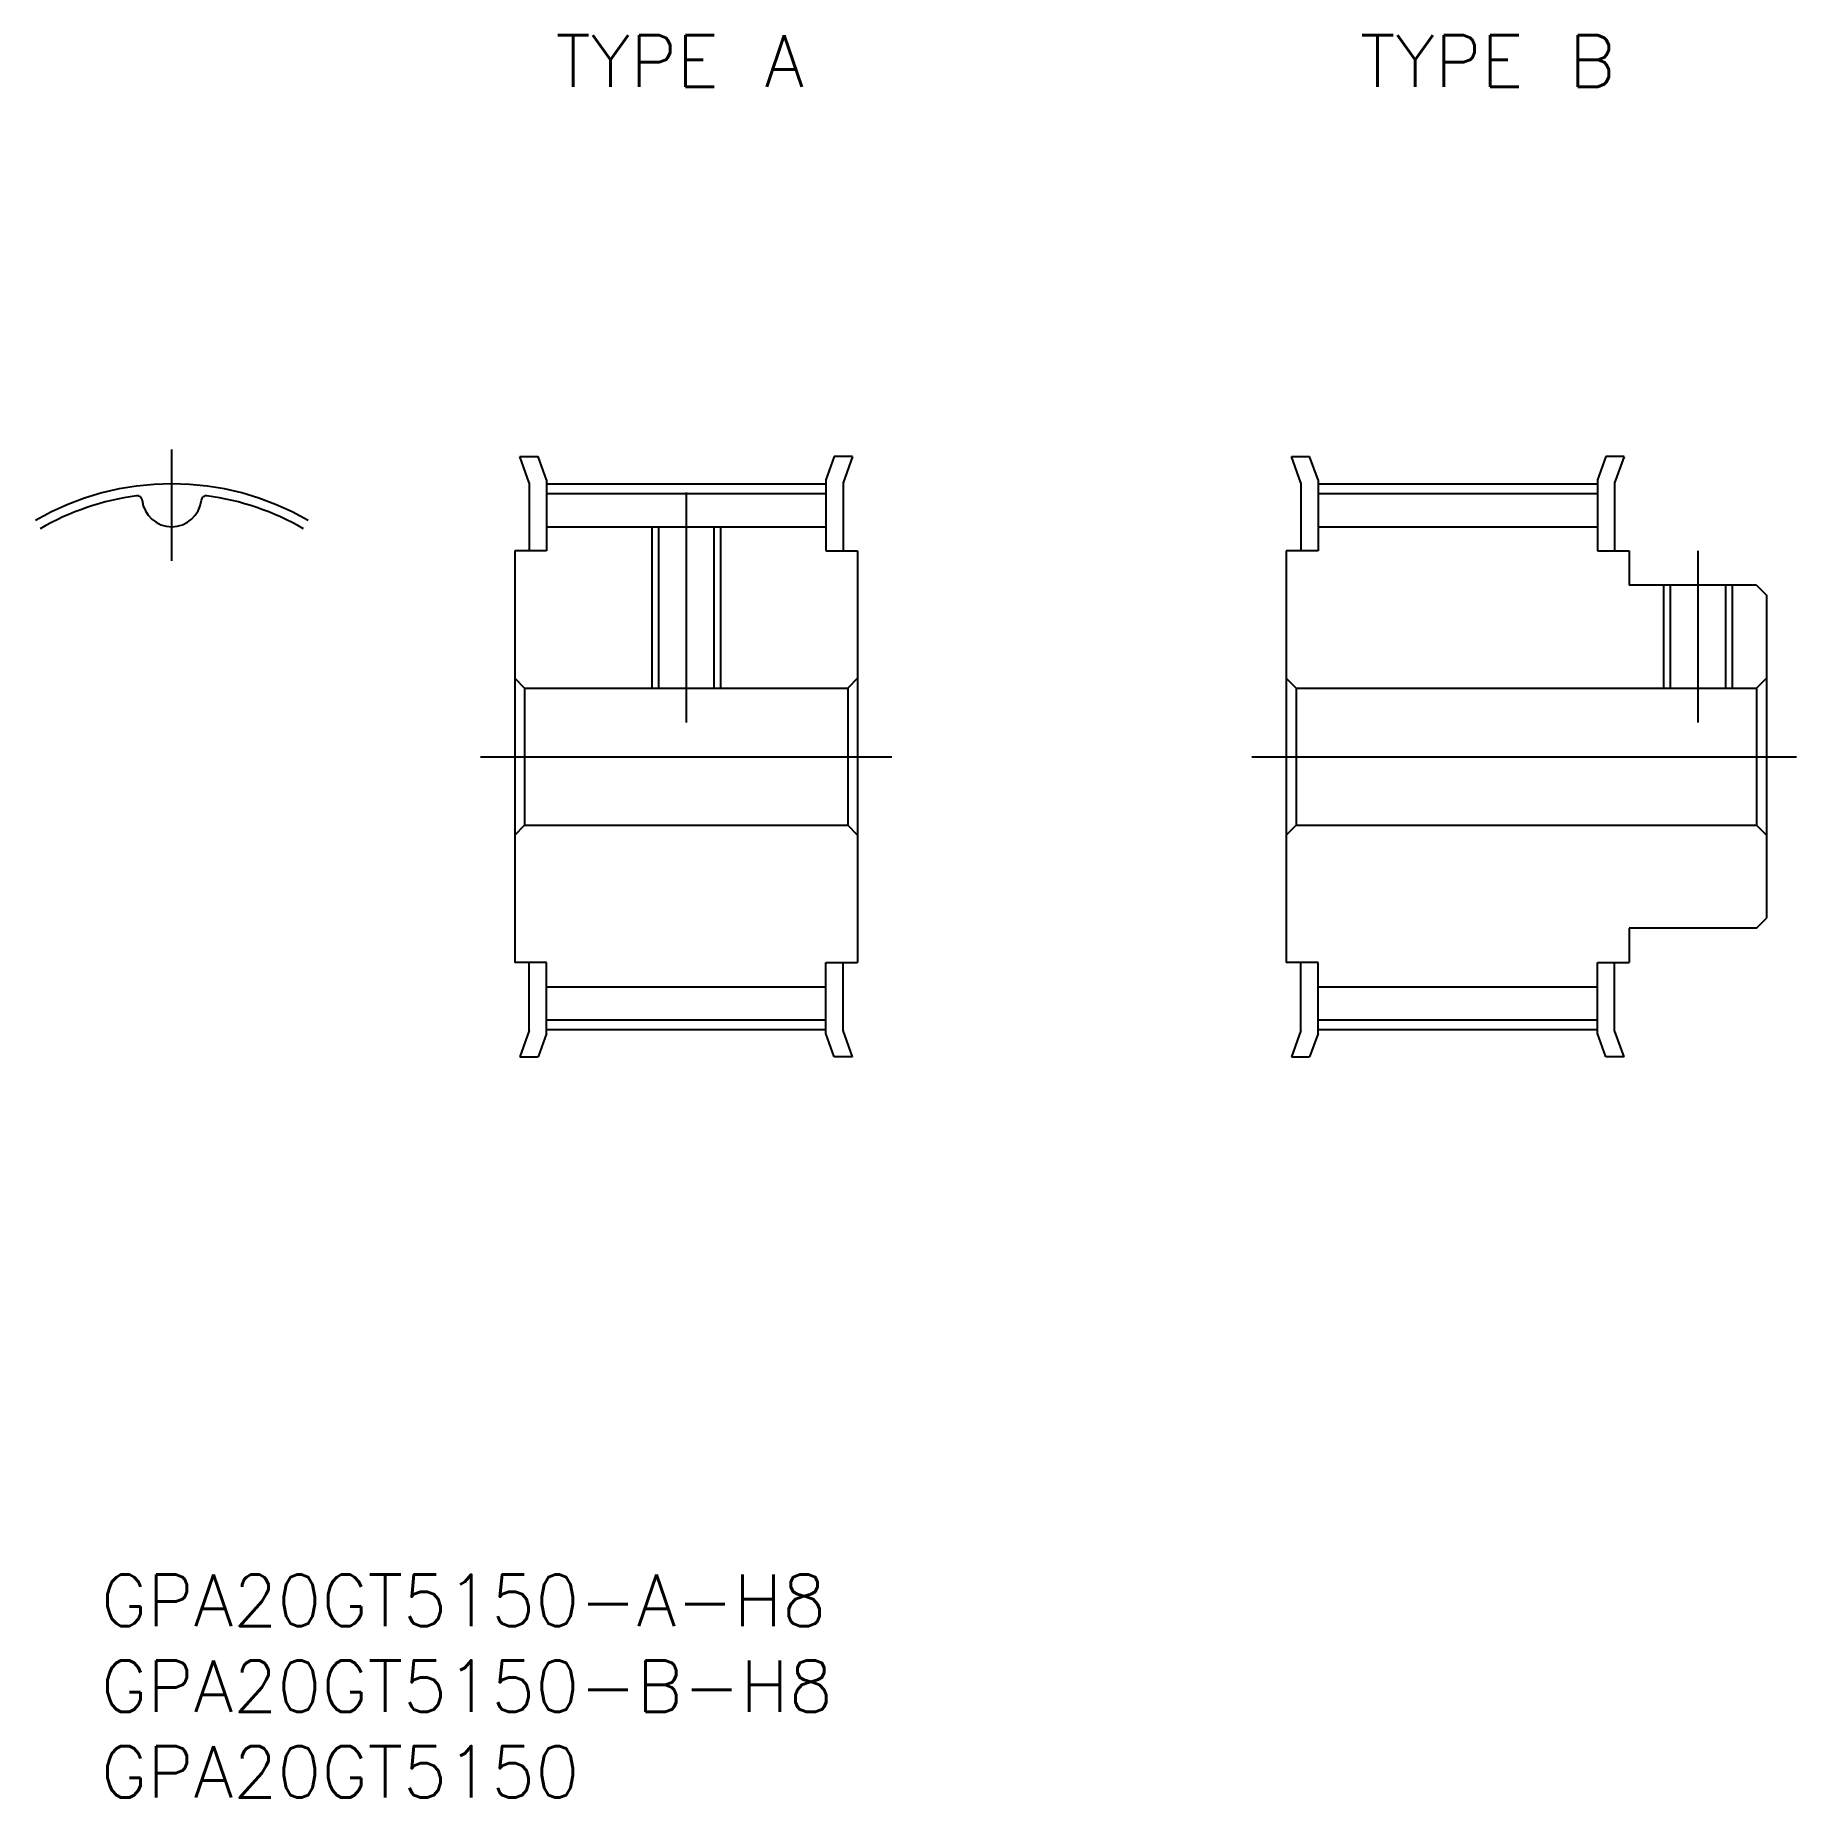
# Model space of a CAD drawing. Extents: x -8 to 95, y -61 to 42.
import ezdxf

# ---------------------------------------------------------------- set-up
doc = ezdxf.new("R2010")
doc.units = 0
doc.linetypes.add('CENTER', pattern=[50.8, 31.75, -6.35, 6.35, -6.35])
doc.layers.get('0').update_dxf_attribs({"linetype": 'CONTINUOUS'})
doc.layers.add('CENTER', color=1, linetype='CONTINUOUS')
doc.styles.get("Standard").update_dxf_attribs({"font": 'txt.shx', "height": 3, "bigfont": 'bigfont.shx'})

# ---------------------------------------------------------------- blocks, each defined once
blk = doc.blocks.new('*U2')
at = {"color": 7, "linetype": 'CONTINUOUS'}
blk.add_text('GPA20GT5150-B-H8', height=3, dxfattribs=at).set_placement((-4.13, -55.69))
blk = doc.blocks.new('*U3')
at = {"color": 7, "linetype": 'CONTINUOUS'}
blk.add_text('GPA20GT5150', height=3, dxfattribs=at).set_placement((-4.13, -60.69))
blk = doc.blocks.new('*U4')
at = {"color": 7, "linetype": 'CONTINUOUS'}
blk.add_text('TYPE A', height=3, dxfattribs=at).set_placement((22.38, 39.06))
blk = doc.blocks.new('*U5')
at = {"color": 7, "linetype": 'CONTINUOUS'}
blk.add_text('TYPE B', height=3, dxfattribs=at).set_placement((69.3, 39.06))
blk = doc.blocks.new('*U6')
at = {"color": 7, "linetype": 'CONTINUOUS'}
blk.add_text('GPA20GT5150-A-H8', height=3, dxfattribs=at).set_placement((-4.13, -50.69))

msp = doc.modelspace()

# ---------------------------------------------------------------- linework, layer by layer
at = {"color": 7, "linetype": 'CONTINUOUS'}
for p, q in [((20.3, 17.5), (21.36, 17.5)), ((20.85, 15.96), (20.3, 17.5)), ((21.85, 16.14), (21.36, 17.5)), ((38.64, 17.5), (38.15, 16.14)), ((39.7, 17.5), (38.64, 17.5)), ((39.7, 17.5), (39.15, 15.96)), ((65.3, 17.5), (66.36, 17.5)), ((65.85, 15.96), (65.3, 17.5)), ((66.85, 16.14), (66.36, 17.5)), ((83.64, 17.5), (83.15, 16.14)), ((84.7, 17.5), (83.64, 17.5)), ((84.7, 17.5), (84.15, 15.96)), ((20.85, 15.96), (20.85, 12)), ((21.85, 16.14), (21.85, 12)), ((38.15, 16.14), (38.15, 12)), ((39.15, 15.96), (39.15, 12)), ((65.85, 15.96), (65.85, 12)), ((66.85, 16.14), (66.85, 12)), ((83.15, 16.14), (83.15, 12)), ((84.15, 15.96), (84.15, 12)), ((21.85, 15.35), (38.15, 15.35)), ((66.85, 15.35), (83.15, 15.35)), ((21.85, 13.41), (38.15, 13.41)), ((28.38, 13.41), (28.38, 4)), ((31.62, 13.41), (31.62, 4)), ((66.85, 13.41), (83.15, 13.41)), ((20, 12), (20, -12)), ((21.85, 12), (20, 12)), ((38.15, 12), (40, 12)), ((40, 12), (40, -12)), ((65, 12), (65, -12)), ((66.85, 12), (65, 12)), ((83.15, 12), (85, 12)), ((85, 12), (85, 10)), ((92.42, 10), (85, 10)), ((87.38, 10), (87.38, 4)), ((90.62, 10), (90.62, 4)), ((92.42, 10), (93, 9.42)), ((93, 9.42), (93, -9.42)), ((20, 4.58), (20.58, 4)), ((40, 4.58), (39.42, 4)), ((65, 4.58), (65.58, 4)), ((93, 4.58), (92.42, 4)), ((20.58, 4), (39.42, 4)), ((20.58, 4), (20.58, -4)), ((39.42, 4), (39.42, -4)), ((65.58, 4), (92.42, 4)), ((65.58, 4), (65.58, -4)), ((92.42, 4), (92.42, -4)), ((20, -4.58), (20.58, -4)), ((20.58, -4), (39.42, -4)), ((40, -4.58), (39.42, -4)), ((65, -4.58), (65.58, -4)), ((65.58, -4), (92.42, -4)), ((93, -4.58), (92.42, -4)), ((92.42, -10), (85, -10)), ((85, -10), (85, -12)), ((92.42, -10), (93, -9.42)), ((21.85, -12), (20, -12)), ((20.85, -15.96), (20.85, -12)), ((21.85, -16.14), (21.85, -12)), ((38.15, -16.14), (38.15, -12)), ((38.15, -12), (40, -12)), ((39.15, -15.96), (39.15, -12)), ((66.85, -12), (65, -12)), ((65.85, -15.96), (65.85, -12)), ((66.85, -16.14), (66.85, -12)), ((83.15, -16.14), (83.15, -12)), ((83.15, -12), (85, -12)), ((84.15, -15.96), (84.15, -12)), ((21.85, -13.41), (38.15, -13.41)), ((66.85, -13.41), (83.15, -13.41)), ((21.85, -15.35), (38.15, -15.35)), ((66.85, -15.35), (83.15, -15.35)), ((20.85, -15.96), (20.3, -17.5)), ((21.85, -16.14), (21.36, -17.5)), ((38.64, -17.5), (38.15, -16.14)), ((39.7, -17.5), (39.15, -15.96)), ((65.85, -15.96), (65.3, -17.5)), ((66.85, -16.14), (66.36, -17.5)), ((83.64, -17.5), (83.15, -16.14)), ((84.7, -17.5), (84.15, -15.96)), ((20.3, -17.5), (21.36, -17.5)), ((39.7, -17.5), (38.64, -17.5)), ((65.3, -17.5), (66.36, -17.5)), ((84.7, -17.5), (83.64, -17.5))]:
    msp.add_line(p, q, dxfattribs=at)
at = {"color": 3, "linetype": 'CONTINUOUS'}
for p, q in [((28, 13.41), (28, 4)), ((32, 13.41), (32, 4)), ((87, 10), (87, 4)), ((91, 10), (91, 4))]:
    msp.add_line(p, q, dxfattribs=at)
at = {"color": 7, "linetype": 'CONTINUOUS'}
for centre, radius, start, end in [((0, 0), 15.35, 97.6846, 120), ((-2.01, 14.92), 0.29, 6.5655, 97.6845), ((0, 15.15), 1.74, 186.5655, 353.4345), ((2.01, 14.92), 0.29, 82.3154, 173.4345), ((0, 0), 15.35, 60, 82.3154)]:
    msp.add_arc(centre, radius, start, end, dxfattribs=at)
at = {"layer": 'CENTER', "color": 1, "linetype": 'CENTER'}
for p, q in [((0, 11.41), (0, 17.91)), ((21.85, 15.91), (38.15, 15.91)), ((66.85, 15.91), (83.15, 15.91)), ((30, 15.41), (30, 2)), ((89, 12), (89, 2)), ((18, 0), (42, 0)), ((63, 0), (95, 0)), ((21.85, -15.91), (38.15, -15.91)), ((66.85, -15.91), (83.15, -15.91))]:
    msp.add_line(p, q, dxfattribs=at)
msp.add_arc((0, 0), 15.91, 60, 120, dxfattribs=at)

# ---------------------------------------------------------------- block references
at = {"color": 7, "linetype": 'CONTINUOUS'}
for name in ['*U4', '*U5', '*U6', '*U2', '*U3']:
    msp.add_blockref(name, (0, 0), dxfattribs=at)

doc.saveas('drawing.dxf')
